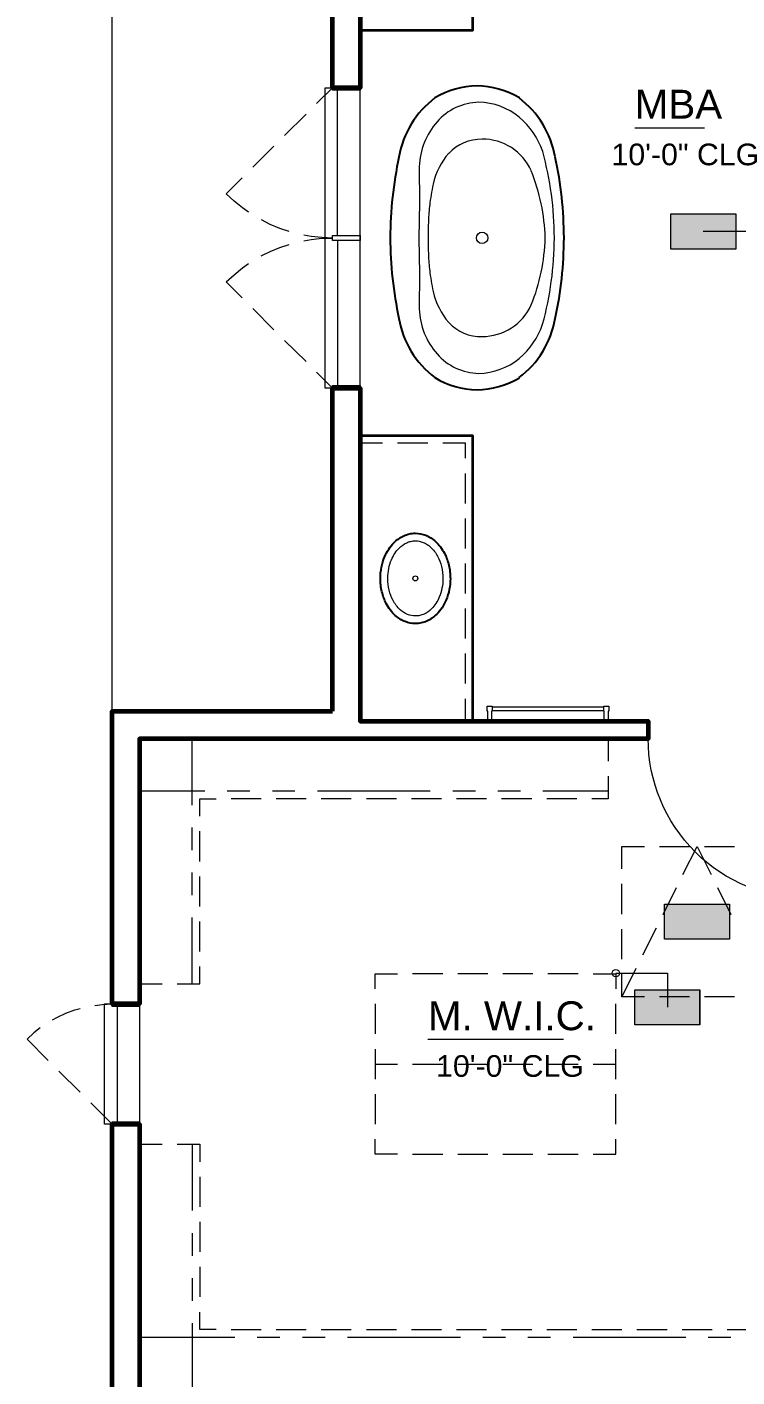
# Model space of a CAD drawing. Extents: x 6 to 1186, y -84 to 3560.
# Drawn here: x 169.2 to 310.8, y 3040.7 to 3310.3 of the extents above; entities that cross this region are included whole.
import ezdxf

# ---------------------------------------------------------------- set-up
doc = ezdxf.new("R2010")
doc.units = 0
doc.header["$LTSCALE"] = 24
doc.header["$MEASUREMENT"] = 0
for name, color, linetype in [('GEC_BKGD', 8, 'Continuous'), ('PDF2_0', 8, 'Continuous'), ('PDF2_00-FP-A-2$A-ANNO-KEYN', 8, 'Continuous'), ('PDF2_00-FP-A-2$A-DRWDW', 8, 'Continuous'), ('PDF2_00-FP-A-2$A-DRWDW-MINR', 8, 'Continuous'), ('PDF2_00-FP-A-2$A-DRWDW-SWING', 8, 'Continuous'), ('PDF2_00-FP-A-2$A-FLR-BELOW', 8, 'Continuous'), ('PDF2_00-FP-A-2$A-MLWK', 8, 'Continuous'), ('PDF2_00-FP-A-2$A-MLWK-HIDN', 8, 'Continuous'), ('PDF2_00-FP-A-2$A-MLWK-SHLF-POLE', 8, 'Continuous'), ('PDF2_00-FP-A-2$A-PLMB', 8, 'Continuous'), ('PDF2_00-FP-A-2$A-PLMB-MINR', 8, 'Continuous'), ('PDF2_00-FP-A-2$A-WALL', 8, 'Continuous'), ('PDF2_A-ANNO-RMNM', 8, 'Continuous'), ('PDF2_A-WPOT', 8, 'Continuous'), ('PDF2_Text', 8, 'Continuous')]:
    doc.layers.add(name, color=color, linetype=linetype)
doc.styles.add('PDF Arial', font='arial.ttf')

# ---------------------------------------------------------------- blocks, each defined once
blk = doc.blocks.new('210311_BorsteinRes_CDProgress - Copy1')
at = {"layer": 'PDF2_00-FP-A-2$A-ANNO-KEYN', "true_color": 0xffffff, "transparency": 33554559}
for points in [[(9.7817, 16.8375), (9.7817, 16.9833), (9.5108, 16.8375)], [(9.5108, 16.8375), (9.7817, 16.9833), (9.5108, 16.9833)], [(9.755, 13.9667), (9.755, 14.1125), (9.4842, 13.9667)], [(9.4842, 13.9667), (9.755, 14.1125), (9.4842, 14.1125)]]:
    blk.add_hatch(color=7, dxfattribs=at).paths.add_polyline_path(points)
at = {"layer": 'PDF2_A-WPOT', "true_color": 0xffffff, "transparency": 33554559}
for points in [[(9.3608, 13.7558), (9.3608, 13.61), (9.6317, 13.7558)], [(9.6317, 13.7558), (9.3608, 13.61), (9.6317, 13.61)]]:
    blk.add_hatch(color=7, dxfattribs=at).paths.add_polyline_path(points)
at = {"layer": 'PDF2_0', "lineweight": 9}
for points in [[(8.75, 14.8733), (8.75, 14.915), (8.7475, 14.915), (8.7475, 14.9358), (8.7683, 14.9358), (8.7683, 14.915), (8.7658, 14.915), (8.7658, 14.8733)], [(9.2342, 14.8733), (9.2342, 14.915), (9.2317, 14.915), (9.2317, 14.9358), (9.2525, 14.9358), (9.2525, 14.915), (9.25, 14.915), (9.25, 14.8733)]]:
    blk.add_lwpolyline(points, close=True, dxfattribs=at)
for points in [[(8.7683, 14.9333), (9.2317, 14.9333)], [(8.7683, 14.9175), (9.2317, 14.9175)], [(9.3075, 14.2583), (9.3075, 14.3517), (9.4008, 14.3517)], [(9.4633, 14.3517), (9.5883, 14.3517)], [(9.5608, 14.235), (9.62, 14.3517), (9.6783, 14.235)], [(9.6508, 14.3517), (9.7758, 14.3517)], [(9.3075, 14.0708), (9.3075, 14.1958)], [(9.5333, 14.1792), (9.4775, 14.0675)], [(9.7617, 14.0675), (9.7058, 14.1792)], [(9.3075, 13.8833), (9.3075, 14.0083)], [(9.4492, 14.0117), (9.3933, 13.9)], [(9.2817, 13.8242), (9.4967, 13.8242), (9.4967, 13.6833)], [(9.3658, 13.8442), (9.3075, 13.7267)], [(9.4008, 13.7267), (9.3075, 13.7267), (9.3075, 13.8208)], [(9.5883, 13.7267), (9.4633, 13.7267)], [(9.7758, 13.7267), (9.6508, 13.7267)]]:
    blk.add_lwpolyline(points, dxfattribs=at)
at = {"layer": 'PDF2_0', "lineweight": 18}
blk.add_lwpolyline([(9.6317, 13.61), (9.3608, 13.61), (9.3608, 13.7558), (9.6317, 13.7558)], close=True, dxfattribs=at)
at = {"layer": 'PDF2_0', "lineweight": 9}
blk.add_circle((9.2821, 13.8246), 0.0154, dxfattribs=at)
at = {"layer": 'PDF2_00-FP-A-2$A-ANNO-KEYN', "lineweight": 18}
for points in [[(9.7817, 16.8375), (9.5108, 16.8375), (9.5108, 16.9833), (9.7817, 16.9833)], [(9.755, 13.9667), (9.4842, 13.9667), (9.4842, 14.1125), (9.755, 14.1125)]]:
    blk.add_lwpolyline(points, close=True, dxfattribs=at)
at = {"layer": 'PDF2_00-FP-A-2$A-ANNO-KEYN', "lineweight": 9}
blk.add_lwpolyline([(10.1667, 16.9108), (9.9583, 16.9108), (9.6458, 16.9108)], dxfattribs=at)
at = {"layer": 'PDF2_00-FP-A-2$A-DRWDW', "lineweight": 18}
for points in [[(8.1042, 16.2583), (8.0733, 16.2583), (8.0733, 16.8833), (8.0733, 17.5083), (8.1042, 17.5083)], [(8.2192, 16.2583), (8.2192, 17.5083)], [(7.1875, 13.1967), (7.1567, 13.1967), (7.1567, 13.6967), (7.1875, 13.6967)], [(7.3025, 13.6967), (7.3025, 13.1967)]]:
    blk.add_lwpolyline(points, dxfattribs=at)
blk.add_lwpolyline([(10.0467, 14.135), (10.0467, 14.8), (10.0833, 14.8), (10.0833, 14.1342, -0.198737), (9.6121, 14.3293, -0.199088), (9.4167, 14.8004)], format="xyb", dxfattribs=at)
at = {"layer": 'PDF2_00-FP-A-2$A-DRWDW-MINR', "lineweight": 9}
for points in [[(8.2192, 17.5083), (8.2192, 17.4983), (8.1042, 17.4983), (8.1042, 17.5083)], [(8.125, 16.8942), (8.125, 17.4983)], [(8.125, 16.8733), (8.125, 16.2692)], [(8.1042, 16.2583), (8.1042, 16.2692), (8.2192, 16.2692), (8.2192, 16.2583)], [(7.3025, 13.6967), (7.3025, 13.6858), (7.1875, 13.6858), (7.1875, 13.6967)], [(7.2083, 13.6858), (7.2083, 13.2067)], [(7.1875, 13.1967), (7.1875, 13.2067), (7.3025, 13.2067), (7.3025, 13.1967)]]:
    blk.add_lwpolyline(points, dxfattribs=at)
blk.add_lwpolyline([(8.1042, 16.8833), (8.1042, 16.8942), (8.2192, 16.8942), (8.2192, 16.8833), (8.2192, 16.8733), (8.1042, 16.8733)], close=True, dxfattribs=at)
at = {"layer": 'PDF2_00-FP-A-2$A-DRWDW-SWING', "lineweight": 9}
for points in [[(8.0383, 17.4425), (8.1042, 17.5083)], [(7.905, 17.31), (7.9942, 17.3983)], [(7.7725, 17.1775), (7.8608, 17.2658)], [(7.755, 16.9908), (7.73, 17.0083), (7.695, 17.0367), (7.6625, 17.0667), (7.7283, 17.1333)], [(7.9242, 16.91), (7.8858, 16.9233), (7.845, 16.94), (7.8092, 16.9583)], [(7.8083, 16.8092), (7.845, 16.8275), (7.8858, 16.8442), (7.9242, 16.8567)], [(7.985, 16.8717), (8.015, 16.8775), (8.06, 16.8825), (8.1042, 16.8833), (8.06, 16.885), (8.015, 16.89), (7.985, 16.8958)], [(7.7283, 16.6342), (7.6625, 16.7008), (7.695, 16.7308), (7.73, 16.7592), (7.755, 16.7767)], [(7.7725, 16.59), (7.8608, 16.5017)], [(7.905, 16.4575), (7.9942, 16.3692)], [(8.0383, 16.325), (8.1042, 16.2583)], [(6.94, 13.63), (6.9608, 13.6417), (6.9958, 13.6583), (7.0333, 13.6717), (7.055, 13.6783)], [(7.1167, 13.6908), (7.1483, 13.695), (7.1875, 13.6967)], [(6.8883, 13.5967), (6.8625, 13.5767), (6.8342, 13.55), (6.9225, 13.4617)], [(6.9667, 13.4175), (7.055, 13.3292)], [(7.0992, 13.285), (7.1875, 13.1967)]]:
    blk.add_lwpolyline(points, dxfattribs=at)
at = {"layer": 'PDF2_00-FP-A-2$A-FLR-BELOW', "lineweight": 18}
blk.add_lwpolyline([(7.1875, 14.915), (7.1875, 22.9567), (17.5317, 22.9567), (17.5317, 19.2067)], dxfattribs=at)
at = {"layer": 'PDF2_00-FP-A-2$A-MLWK', "lineweight": 35}
for points in [[(8.2192, 17.7483), (8.6875, 17.7483), (8.6875, 18.6233), (10.3442, 18.6233)], [(8.6875, 14.8733), (8.6875, 14.9042), (8.6875, 16.0292), (8.6875, 16.0608), (8.2192, 16.0608)]]:
    blk.add_lwpolyline(points, dxfattribs=at)
at = {"layer": 'PDF2_00-FP-A-2$A-MLWK-HIDN', "lineweight": 9}
for points in [[(8.3125, 16.0292), (8.2192, 16.0292)], [(8.5, 16.0292), (8.375, 16.0292)], [(8.6567, 15.9667), (8.6567, 16.0292), (8.5625, 16.0292)], [(8.6567, 15.7792), (8.6567, 15.9042)], [(8.6567, 15.5917), (8.6567, 15.7167)], [(8.6567, 15.4042), (8.6567, 15.5292)], [(8.6567, 15.2167), (8.6567, 15.3417)], [(8.6567, 15.0292), (8.6567, 15.1542)], [(8.6567, 14.8733), (8.6567, 14.9042), (8.6567, 14.9667)], [(8.2817, 13.7592), (8.2817, 13.8217), (8.375, 13.8217)], [(8.5625, 13.8217), (8.4375, 13.8217)], [(8.75, 13.8217), (8.625, 13.8217)], [(8.9375, 13.8217), (8.8125, 13.8217)], [(9.125, 13.8217), (9, 13.8217)], [(9.1875, 13.8217), (9.2817, 13.8217), (9.2817, 13.7592)], [(8.2817, 13.6967), (8.2817, 13.5717)], [(9.2817, 13.5717), (9.2817, 13.6967)], [(8.2817, 13.5092), (8.2817, 13.3842)], [(9.2817, 13.3842), (9.2817, 13.5092)], [(8.2817, 13.4467), (8.375, 13.4467)], [(8.4375, 13.4467), (8.5625, 13.4467)], [(8.625, 13.4467), (8.75, 13.4467)], [(8.8125, 13.4467), (8.9375, 13.4467)], [(9, 13.4467), (9.125, 13.4467)], [(9.1875, 13.4467), (9.2817, 13.4467)], [(8.2817, 13.3217), (8.2817, 13.1967)], [(9.2817, 13.1967), (9.2817, 13.3217)], [(8.375, 13.0717), (8.2817, 13.0717), (8.2817, 13.1342)], [(9.1875, 13.0717), (9.2817, 13.0717), (9.2817, 13.1342)], [(8.4375, 13.0717), (8.5625, 13.0717)], [(8.625, 13.0717), (8.75, 13.0717)], [(8.8125, 13.0717), (8.9375, 13.0717)], [(9, 13.0717), (9.125, 13.0717)]]:
    blk.add_lwpolyline(points, dxfattribs=at)
at = {"layer": 'PDF2_00-FP-A-2$A-MLWK-SHLF-POLE', "lineweight": 9}
for points in [[(7.5208, 14.5242), (7.5208, 14.8)], [(9.25, 14.8), (9.25, 14.7067)], [(9.25, 14.6442), (9.25, 14.55), (9.1825, 14.55)], [(7.5733, 14.5817), (7.3025, 14.5817)], [(7.5525, 14.4775), (7.5525, 14.55), (7.62, 14.55)], [(7.7608, 14.5817), (7.6667, 14.5817)], [(7.8075, 14.55), (7.6825, 14.55)], [(7.9483, 14.5817), (7.8542, 14.5817)], [(7.995, 14.55), (7.87, 14.55)], [(8.5108, 14.5817), (8.0417, 14.5817)], [(8.1825, 14.55), (8.0575, 14.55)], [(8.37, 14.55), (8.245, 14.55)], [(8.5575, 14.55), (8.4325, 14.55)], [(8.6983, 14.5817), (8.6042, 14.5817)], [(8.745, 14.55), (8.62, 14.55)], [(8.8858, 14.5817), (8.7917, 14.5817)], [(8.9325, 14.55), (8.8075, 14.55)], [(9.25, 14.5817), (8.9792, 14.5817)], [(9.12, 14.55), (8.995, 14.55)], [(7.5208, 14.3367), (7.5208, 14.4308)], [(7.5525, 14.29), (7.5525, 14.415)], [(7.5208, 14.1492), (7.5208, 14.2433)], [(7.5525, 14.1025), (7.5525, 14.2275)], [(7.5208, 13.78), (7.5208, 14.0558)], [(7.5525, 13.915), (7.5525, 14.04)], [(7.4583, 13.78), (7.5525, 13.78), (7.5525, 13.8525)], [(7.3025, 13.78), (7.3958, 13.78)], [(7.3025, 13.1133), (7.3958, 13.1133)], [(7.4583, 13.1133), (7.5525, 13.1133), (7.5525, 13.04)], [(7.5208, 13.1133), (7.5208, 12.8367)], [(7.5525, 12.9775), (7.5525, 12.8525)], [(7.5525, 12.79), (7.5525, 12.665)], [(7.5208, 12.7433), (7.5208, 12.6492)], [(7.5525, 12.6025), (7.5525, 12.4775)], [(7.5208, 12.5558), (7.5208, 12.4617)], [(7.62, 12.3425), (7.5525, 12.3425), (7.5525, 12.415)], [(7.5208, 12.3683), (7.5208, 12.0925)], [(7.3025, 12.3108), (7.6983, 12.3108)], [(7.6825, 12.3425), (7.8075, 12.3425)], [(7.7917, 12.3108), (7.8858, 12.3108)], [(7.87, 12.3425), (7.995, 12.3425)], [(7.9792, 12.3108), (8.0733, 12.3108)], [(8.0575, 12.3425), (8.1825, 12.3425)], [(8.1667, 12.3108), (8.6358, 12.3108)], [(8.245, 12.3425), (8.37, 12.3425)], [(8.4325, 12.3425), (8.5575, 12.3425)], [(8.62, 12.3425), (8.745, 12.3425)], [(8.7292, 12.3108), (8.8233, 12.3108)], [(8.8075, 12.3425), (8.9325, 12.3425)], [(8.9167, 12.3108), (9.0108, 12.3108)], [(8.995, 12.3425), (9.12, 12.3425)], [(9.1042, 12.3108), (9.5733, 12.3108)], [(9.1825, 12.3425), (9.3075, 12.3425)], [(9.37, 12.3425), (9.495, 12.3425)], [(9.5575, 12.3425), (9.6825, 12.3425)], [(9.6667, 12.3108), (9.7608, 12.3108)], [(9.745, 12.3425), (9.87, 12.3425)]]:
    blk.add_lwpolyline(points, dxfattribs=at)
at = {"layer": 'PDF2_00-FP-A-2$A-PLMB', "lineweight": 25}
for points in [[(8.881, 17.4664, 0.132717), (8.7052, 17.5166, 0.132717), (8.5299, 17.4659, 0.191547), (8.3806, 17.2203, 0.052587), (8.3442, 16.8843, 0.052587), (8.3806, 16.5481, 0.191547), (8.5299, 16.3024, 0.132717), (8.7052, 16.2517, 0.132717), (8.881, 16.3019)], [(9.0303, 16.5481, 0.052587), (9.0667, 16.8843, 0.052587), (9.0303, 17.2203)]]:
    blk.add_lwpolyline(points, format="xyb", dxfattribs=at)
for centre, start, end in [((8.6462, 17.1554), 9.6405, 53.0145), ((8.6462, 16.6129), 306.9855, 350.3595)]:
    blk.add_arc(centre, 0.3888, start, end, dxfattribs=at)
for points, knots in [([(8.3033, 15.4671), (8.3033, 15.4993), (8.3096, 15.5296), (8.3304, 15.5795), (8.3439, 15.5999), (8.372, 15.6279), (8.3858, 15.6378), (8.4086, 15.648), (8.4163, 15.6506), (8.4323, 15.6541), (8.4405, 15.655), (8.4487, 15.655)], [0, 0, 0, 0, 0.0966036, 0.0966036, 0.1818711, 0.1818711, 0.2446123, 0.2446123, 0.2750951, 0.2750951, 0.3058874, 0.3058874, 0.3058874, 0.3058874]), ([(8.4487, 15.655), (8.4635, 15.655), (8.4779, 15.6522), (8.5066, 15.6407), (8.5203, 15.6318), (8.5475, 15.6071), (8.56, 15.5902), (8.5776, 15.5563), (8.5836, 15.5398), (8.592, 15.5046), (8.5942, 15.4858), (8.5942, 15.4671)], [0, 0, 0, 0, 0.0442923, 0.0442923, 0.0927509, 0.0927509, 0.1545907, 0.1545907, 0.206739, 0.206739, 0.2625893, 0.2625893, 0.2625893, 0.2625893]), ([(8.4487, 15.2792), (8.434, 15.2792), (8.4196, 15.282), (8.3909, 15.2934), (8.3772, 15.3023), (8.35, 15.3271), (8.3375, 15.344), (8.3199, 15.3778), (8.3139, 15.3944), (8.3055, 15.4296), (8.3033, 15.4483), (8.3033, 15.4671)], [0, 0, 0, 0, 0.0442923, 0.0442923, 0.0927509, 0.0927509, 0.1545907, 0.1545907, 0.206739, 0.206739, 0.2625893, 0.2625893, 0.2625893, 0.2625893]), ([(8.5942, 15.4671), (8.5942, 15.4349), (8.5879, 15.4046), (8.5671, 15.3546), (8.5536, 15.3342), (8.5255, 15.3062), (8.5117, 15.2963), (8.4889, 15.2861), (8.4812, 15.2836), (8.4652, 15.2801), (8.457, 15.2792), (8.4487, 15.2792)], [0, 0, 0, 0, 0.0966036, 0.0966036, 0.1818711, 0.1818711, 0.2446123, 0.2446123, 0.2750951, 0.2750951, 0.3058874, 0.3058874, 0.3058874, 0.3058874])]:
    blk.add_open_spline(points, degree=3, knots=knots, dxfattribs=at)
at = {"layer": 'PDF2_00-FP-A-2$A-PLMB-MINR', "lineweight": 9}
for points in [[(8.465, 17.1792), (8.4658, 17.0317), (8.4625, 16.8833), (8.4658, 16.7358), (8.465, 16.5883, 0.175394), (8.5393, 16.4009, 0.208898), (8.7123, 16.3201, 0.167597), (8.8804, 16.3823, 0.137281), (8.9779, 16.5246, 0.065142), (9.0267, 16.8839, 0.065142), (8.9784, 17.2437, 0.137281), (8.8802, 17.3861, 0.167597), (8.7125, 17.4483, 0.208898), (8.5392, 17.367, 0.175394), (8.4651, 17.1799)], [(8.5875, 17.2362, 0.124993), (8.5231, 17.1078, 0.034168), (8.5082, 17.0185)], [(8.5082, 16.7498, 0.034168), (8.5231, 16.6605, 0.124993), (8.5875, 16.5321, 0.218573), (8.7264, 16.4734, 0.293688), (8.9306, 16.6048, 0.087636), (8.9888, 16.8837, 0.087636), (8.9303, 17.1628)]]:
    blk.add_lwpolyline(points, format="xyb", dxfattribs=at)
for centre, radius in [((8.7262, 16.8838), 0.0237), ((8.4487, 15.4671), 0.0104)]:
    blk.add_circle(centre, radius, dxfattribs=at)
for centre, radius, start, end in [((8.7212, 17.1138), 0.1804, 88.3795, 137.6972), ((8.7262, 17.0704), 0.2246, 24.4995, 89.967), ((9.6587, 16.9004), 1.1571, 174.1662, 180.8185), ((9.6587, 16.8679), 1.1571, 179.1815, 185.8338)]:
    blk.add_arc(centre, radius, start, end, dxfattribs=at)
for points, knots in [([(8.3342, 15.4671), (8.3342, 15.4953), (8.3396, 15.5218), (8.3574, 15.5639), (8.3683, 15.5805), (8.3905, 15.6025), (8.401, 15.6101), (8.4183, 15.618), (8.4242, 15.62), (8.4363, 15.6227), (8.4425, 15.6233), (8.4487, 15.6233)], [0, 0, 0, 0, 0.0847677, 0.0847677, 0.1557395, 0.1557395, 0.2054804, 0.2054804, 0.2294513, 0.2294513, 0.2535758, 0.2535758, 0.2535758, 0.2535758]), ([(8.4487, 15.6233), (8.4598, 15.6233), (8.4706, 15.6212), (8.4923, 15.6126), (8.5026, 15.6058), (8.5238, 15.5867), (8.5337, 15.5734), (8.5486, 15.5456), (8.5539, 15.5311), (8.5614, 15.5002), (8.5633, 15.4836), (8.5633, 15.4671)], [0, 0, 0, 0, 0.0331717, 0.0331717, 0.0700092, 0.0700092, 0.1186928, 0.1186928, 0.1641908, 0.1641908, 0.2134449, 0.2134449, 0.2134449, 0.2134449]), ([(8.4487, 15.3108), (8.4377, 15.3108), (8.4269, 15.313), (8.4052, 15.3216), (8.3949, 15.3283), (8.3737, 15.3474), (8.3638, 15.3608), (8.3489, 15.3886), (8.3436, 15.4031), (8.3361, 15.434), (8.3342, 15.4505), (8.3342, 15.4671)], [0, 0, 0, 0, 0.0331717, 0.0331717, 0.0700092, 0.0700092, 0.1186928, 0.1186928, 0.1641908, 0.1641908, 0.2134449, 0.2134449, 0.2134449, 0.2134449]), ([(8.5633, 15.4671), (8.5633, 15.4388), (8.5579, 15.4124), (8.5401, 15.3702), (8.5292, 15.3537), (8.507, 15.3316), (8.4965, 15.324), (8.4792, 15.3162), (8.4733, 15.3142), (8.4612, 15.3115), (8.455, 15.3108), (8.4487, 15.3108)], [0, 0, 0, 0, 0.0847677, 0.0847677, 0.1557395, 0.1557395, 0.2054804, 0.2054804, 0.2294513, 0.2294513, 0.2535758, 0.2535758, 0.2535758, 0.2535758])]:
    blk.add_open_spline(points, degree=3, knots=knots, dxfattribs=at)
at = {"layer": 'PDF2_00-FP-A-2$A-WALL', "lineweight": 60}
for points in [[(8.9792, 19.2067), (8.9792, 19.0917), (8.2192, 19.0917), (8.2192, 17.5083), (8.1042, 17.5083), (8.1042, 19.2067)], [(8.1042, 14.915), (8.1042, 16.2583), (8.2192, 16.2583), (8.2192, 14.8733), (9.4167, 14.8733), (9.4167, 14.8), (7.3025, 14.8), (7.3025, 13.6967), (7.1875, 13.6967), (7.1875, 14.915)]]:
    blk.add_lwpolyline(points, close=True, dxfattribs=at)
blk.add_lwpolyline([(10.4792, 11.9467), (10.4792, 12.0192), (8.2192, 12.0133), (8.2192, 11.6417), (8.1042, 11.6417), (8.1042, 11.9775), (7.1875, 11.9775), (7.1875, 13.1967), (7.3025, 13.1967), (7.3025, 12.0925), (10.4375, 12.0925), (10.4375, 13.3633), (10.1667, 13.3633), (10.1667, 13.7483), (10.2817, 13.7483), (10.2817, 13.4775), (11.0942, 13.4775), (11.0942, 14.415), (10.1667, 14.415), (10.1667, 14.8), (10.0833, 14.8), (10.0833, 14.8733), (11.1733, 14.8733)], dxfattribs=at)
at = {"layer": 'PDF2_A-ANNO-RMNM', "lineweight": 18}
for points in [[(9.6508, 17.3408), (9.3608, 17.3408)], [(9.0642, 13.5483), (8.5008, 13.5483)]]:
    blk.add_lwpolyline(points, dxfattribs=at)
at = {"layer": 'PDF2_A-WPOT', "lineweight": 18}
blk.add_lwpolyline([(9.6317, 13.61), (9.3608, 13.61), (9.3608, 13.7558), (9.6317, 13.7558)], close=True, dxfattribs=at)
at = {"layer": 'PDF2_A-WPOT', "color": 7, "lineweight": 0, "true_color": 0xffffff}
blk.add_lwpolyline([(9.6317, 13.61), (9.6317, 13.7558)], dxfattribs=at)
at = {"layer": 'PDF2_Text', "attachment_point": 7, "style": 'PDF Arial'}
for s, insert, char_height in [('MBA', (9.3608, 17.38), 0.12008), ('10\'-0" CLG', (9.2642, 17.1848), 0.09006), ('M. W.I.C.', (8.5008, 13.5858), 0.12008), ('10\'-0" CLG', (8.535, 13.3923), 0.09006)]:
    blk.add_mtext(s, dxfattribs=dict(at, insert=insert, char_height=char_height))

msp = doc.modelspace()

# ---------------------------------------------------------------- block references
at = {"layer": 'GEC_BKGD', "xscale": 48, "yscale": 48, "zscale": 48}
msp.add_blockref('210311_BorsteinRes_CDProgress - Copy1', (-158.88, 2457.79), dxfattribs=at)

doc.saveas('drawing.dxf')
